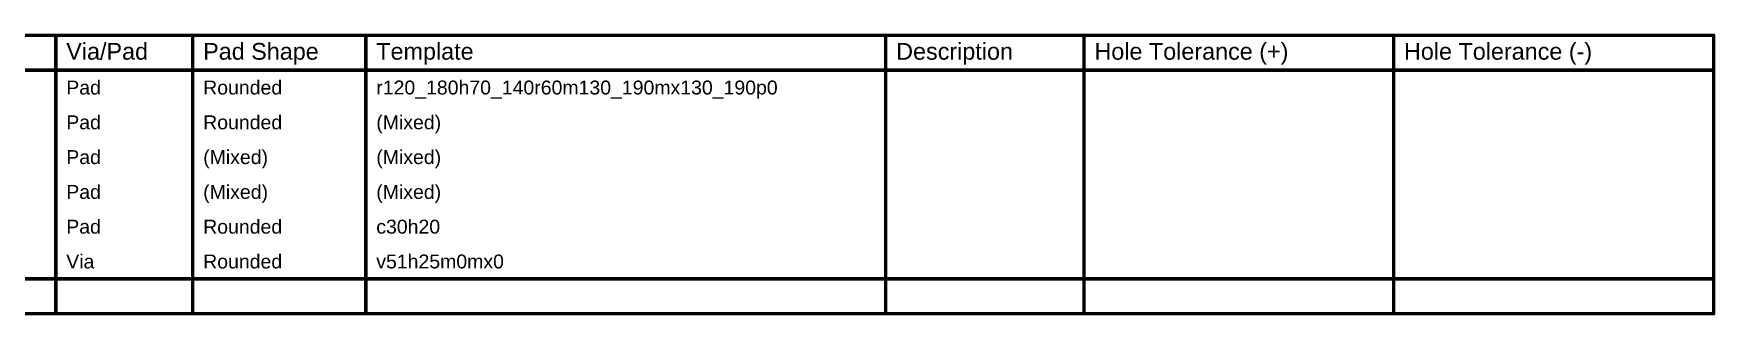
# Model space of a CAD drawing. Header units: inches. Extents: x -13 to 356, y -4 to 120.
# Drawn here: x 172 to 356, y 35.6 to 66.5 of the extents above; entities that cross this region are included whole.
import ezdxf

# ---------------------------------------------------------------- set-up
doc = ezdxf.new("R2010")
doc.units = ezdxf.units.IN
doc.layers.add('Drill Drawing', color=1, linetype='Continuous')
doc.styles.add('Arial', font='', dxfattribs={"height": 0.2})
doc.styles.get('Arial').set_extended_font_data('Arial')

msp = doc.modelspace()

# ---------------------------------------------------------------- linework, layer by layer
at = {"layer": 'Drill Drawing'}
for points in [[(47.94, 66.27, 0.381, 0.381, 0), (355.8, 66.27, 0.381, 0.381, 0)], [(174.43, 35.79, 0.381, 0.381, 0), (174.43, 66.27, 0.381, 0.381, 0)], [(189.41, 35.79, 0.381, 0.381, 0), (189.41, 66.27, 0.381, 0.381, 0)], [(208.35, 35.79, 0.381, 0.381, 0), (208.35, 66.27, 0.381, 0.381, 0)], [(265.23, 35.79, 0.381, 0.381, 0), (265.23, 66.27, 0.381, 0.381, 0)], [(286.91, 35.79, 0.381, 0.381, 0), (286.91, 66.27, 0.381, 0.381, 0)], [(320.79, 35.79, 0.381, 0.381, 0), (320.79, 66.27, 0.381, 0.381, 0)], [(355.8, 35.79, 0.381, 0.381, 0), (355.8, 66.27, 0.381, 0.381, 0)], [(47.94, 62.46, 0.381, 0.381, 0), (355.8, 62.46, 0.381, 0.381, 0)], [(47.94, 39.6, 0.381, 0.381, 0), (355.8, 39.6, 0.381, 0.381, 0)], [(47.94, 35.79, 0.381, 0.381, 0), (355.8, 35.79, 0.381, 0.381, 0)]]:
    msp.add_lwpolyline(points, format="xyseb", dxfattribs=at)
for points in [[(174.33, 66.27, 0.191, 0.191, 1), (174.52, 66.27, 0.191, 0.191, 1)], [(189.31, 66.27, 0.191, 0.191, 1), (189.5, 66.27, 0.191, 0.191, 1)], [(208.26, 66.27, 0.191, 0.191, 1), (208.45, 66.27, 0.191, 0.191, 1)], [(265.13, 66.27, 0.191, 0.191, 1), (265.32, 66.27, 0.191, 0.191, 1)], [(286.82, 66.27, 0.191, 0.191, 1), (287.01, 66.27, 0.191, 0.191, 1)], [(320.69, 66.27, 0.191, 0.191, 1), (320.88, 66.27, 0.191, 0.191, 1)], [(355.71, 66.27, 0.191, 0.191, 1), (355.9, 66.27, 0.191, 0.191, 1)], [(355.71, 66.27, 0.191, 0.191, 1), (355.9, 66.27, 0.191, 0.191, 1)], [(355.71, 62.46, 0.191, 0.191, 1), (355.9, 62.46, 0.191, 0.191, 1)], [(355.71, 39.6, 0.191, 0.191, 1), (355.9, 39.6, 0.191, 0.191, 1)], [(174.33, 35.79, 0.191, 0.191, 1), (174.52, 35.79, 0.191, 0.191, 1)], [(189.31, 35.79, 0.191, 0.191, 1), (189.5, 35.79, 0.191, 0.191, 1)], [(208.26, 35.79, 0.191, 0.191, 1), (208.45, 35.79, 0.191, 0.191, 1)], [(265.13, 35.79, 0.191, 0.191, 1), (265.32, 35.79, 0.191, 0.191, 1)], [(286.82, 35.79, 0.191, 0.191, 1), (287.01, 35.79, 0.191, 0.191, 1)], [(320.69, 35.79, 0.191, 0.191, 1), (320.88, 35.79, 0.191, 0.191, 1)], [(355.71, 35.79, 0.191, 0.191, 1), (355.9, 35.79, 0.191, 0.191, 1)], [(355.71, 35.79, 0.191, 0.191, 1), (355.9, 35.79, 0.191, 0.191, 1)]]:
    msp.add_lwpolyline(points, format="xyseb", close=True, dxfattribs=at)

# ---------------------------------------------------------------- texts
at = {"layer": 'Drill Drawing', "style": 'Arial'}
for s, height, p in [('Via/Pad', 1.829, (175.57, 63.6)), ('Pad Shape', 1.829, (190.55, 63.6)), ('Template', 1.829, (209.49, 63.6)), ('Description', 1.8288, (266.37, 63.6)), ('Hole Tolerance (+)', 1.8288, (288.06, 63.6)), ('Hole Tolerance (-)', 1.8288, (321.93, 63.6)), ('Pad', 1.524, (175.57, 59.79)), ('Rounded', 1.524, (190.55, 59.79)), ('r120_180h70_140r60m130_190mx130_190p0', 1.524, (209.49, 59.79)), ('Pad', 1.524, (175.57, 55.98)), ('Rounded', 1.524, (190.55, 55.98)), ('(Mixed)', 1.524, (209.49, 55.98)), ('Pad', 1.524, (175.57, 52.17)), ('(Mixed)', 1.524, (190.55, 52.17)), ('(Mixed)', 1.524, (209.49, 52.17)), ('Pad', 1.524, (175.57, 48.36)), ('(Mixed)', 1.524, (190.55, 48.36)), ('(Mixed)', 1.524, (209.49, 48.36)), ('Pad', 1.524, (175.57, 44.55)), ('Rounded', 1.524, (190.55, 44.55)), ('c30h20', 1.524, (209.49, 44.55)), ('Via', 1.524, (175.57, 40.74)), ('Rounded', 1.524, (190.55, 40.74)), ('v51h25m0mx0', 1.524, (209.49, 40.74))]:
    msp.add_text(s, height=height, dxfattribs=at).set_placement(p)

doc.saveas('drawing.dxf')
